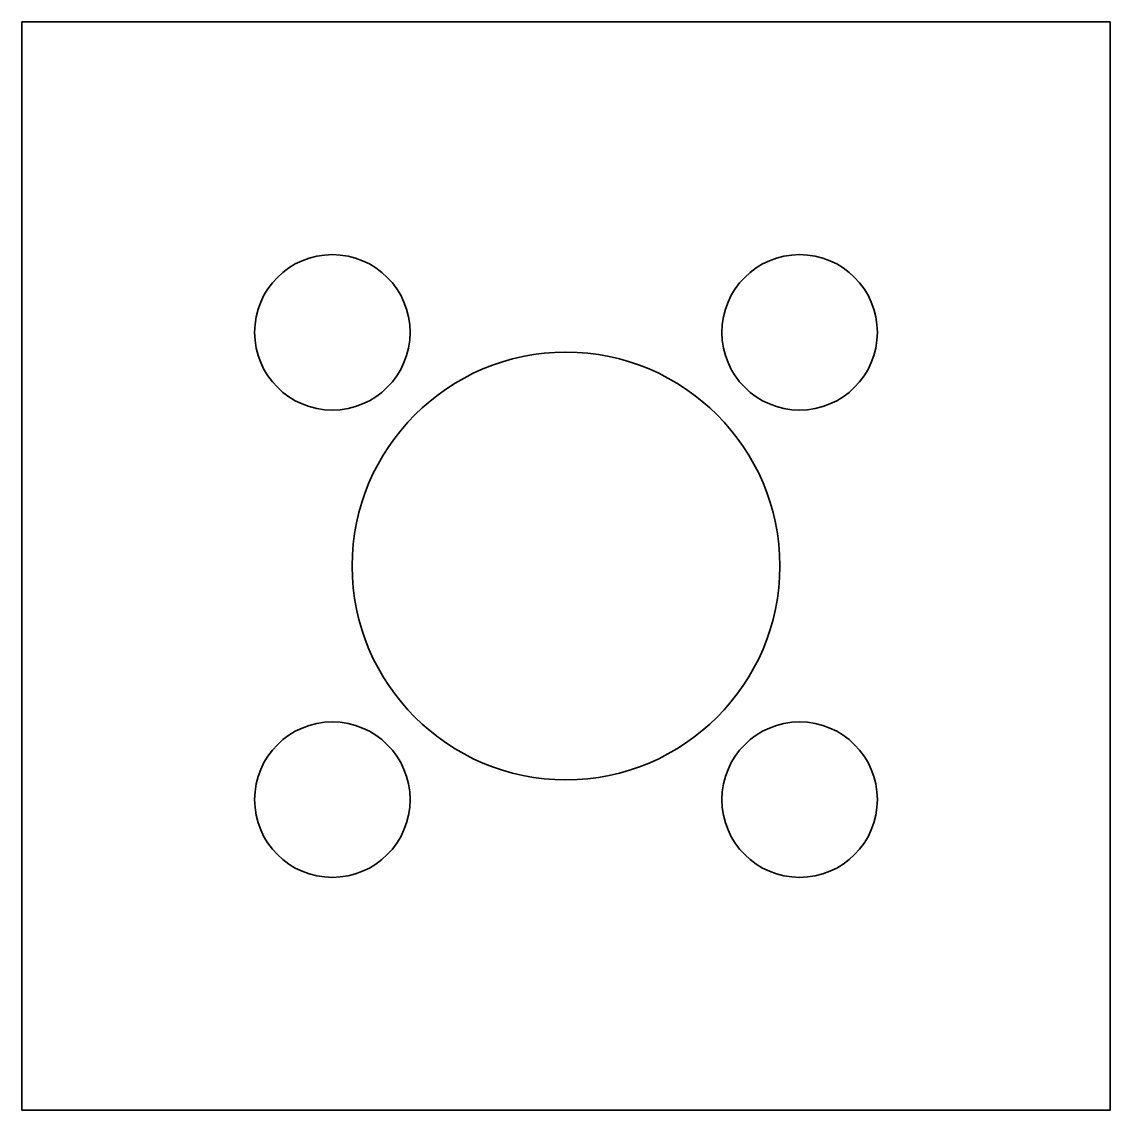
# Model space of a CAD drawing. Extents: x 0.9 to 14.9, y 1 to 15.
import ezdxf

# ---------------------------------------------------------------- set-up
doc = ezdxf.new("R2010")
doc.units = 0

msp = doc.modelspace()

# ---------------------------------------------------------------- linework, layer by layer
at = {"color": 7, "lineweight": 35, "ltscale": 0.35}
for p, q in [((0.864044, 14.972267), (14.864044, 14.972267)), ((0.864044, 0.972267), (0.864044, 14.972267)), ((14.864044, 14.972267), (14.864044, 0.972267)), ((14.864044, 0.972267), (0.864044, 0.972267))]:
    msp.add_line(p, q, dxfattribs=at)
at = {"color": 7, "lineweight": 35}
for centre, radius in [((4.85884, 10.97747), 1), ((10.869247, 10.97747), 1), ((7.864044, 7.972267), 2.75), ((4.85884, 4.967063), 1), ((10.869247, 4.967063), 1)]:
    msp.add_circle(centre, radius, dxfattribs=at)

doc.saveas('drawing.dxf')
